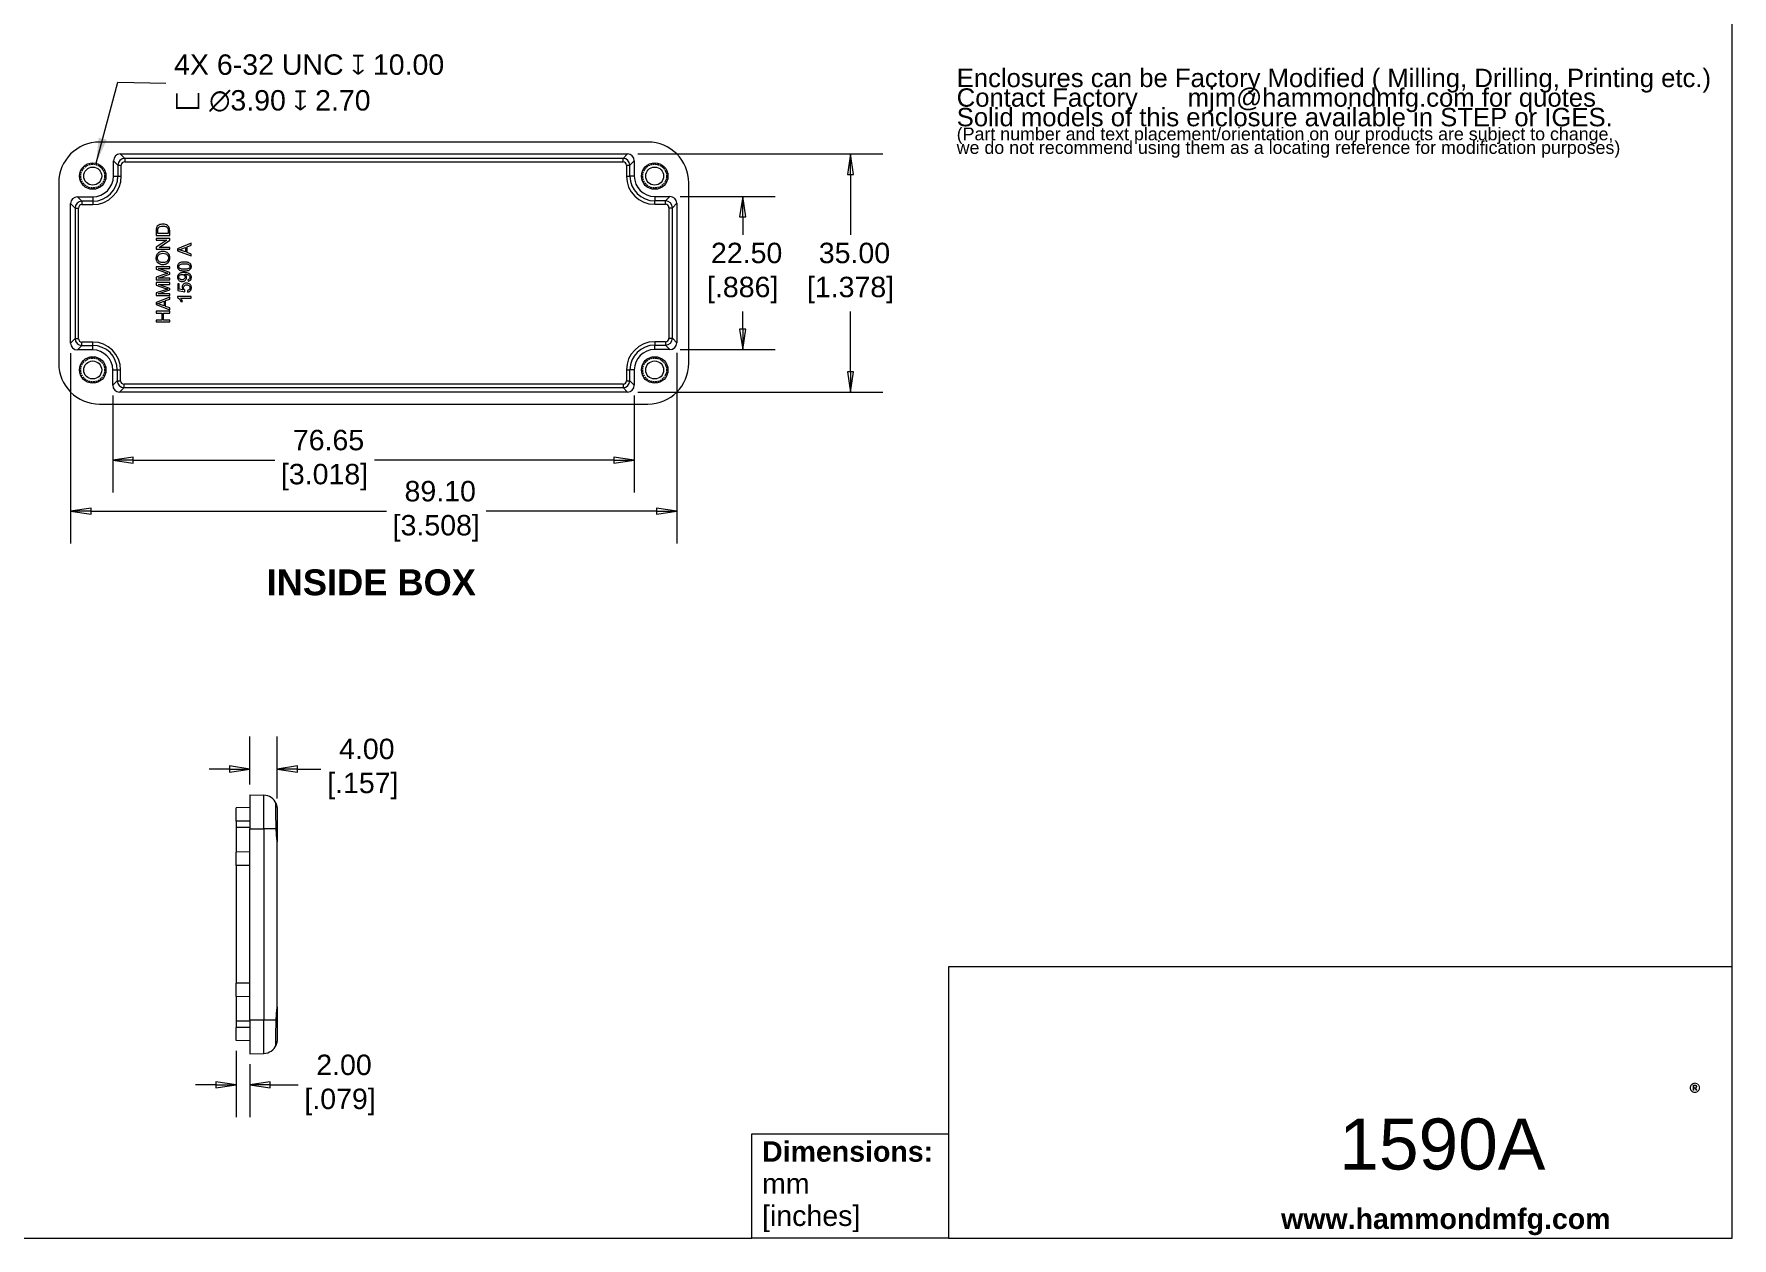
# Model space of a CAD drawing. Header units: millimetres. Extents: x 11 to 405, y 14 to 310.
# Drawn here: x 155 to 404.6, y 14.5 to 191.4 of the extents above; entities that cross this region are included whole.
import ezdxf

# ---------------------------------------------------------------- set-up
doc = ezdxf.new("R2010")
doc.units = ezdxf.units.MM
doc.header["$LTSCALE"] = 1.5
doc.linetypes.add('DASHED', pattern=[0.2067, 0.1654, -0.0413])
for name, color, linetype, lineweight in [('Dimension (ANSI)', 7, 'Continuous', 9), ('Hidden Narrow (ANSI)', 7, 'DASHED', 9), ('Sketch Geometry (ANSI)', 7, 'Continuous', 9), ('Symbol (ANSI)', 7, 'Continuous', 9), ('Visible (ANSI)', 7, 'Continuous', 9), ('Visible Narrow (ANSI)', 7, 'Continuous', 9)]:
    doc.layers.add(name, color=color, linetype=linetype, lineweight=lineweight)
doc.styles.add('Label Text (ANSI)', font='arialbd.ttf')
doc.styles.add('Note Text (ANSI)', font='arial.ttf')
doc.styles.add('Text Style20', font='arial.ttf')
doc.dimstyles.new('Default - mm (ANSI)', dxfattribs={"dimscale": 1.5, "dimtxt": 2, "dimasz": 2, "dimexe": 3.175, "dimexo": 1, "dimgap": 0.8, "dimtad": 0, "dimtih": 1, "dimtoh": 1, "dimrnd": 1e-08, "dimzin": 4, "dimdsep": 46, "dimtxsty": 'Note Text (ANSI)', "dimblk": 'Filled-1', "dimcen": 0.09, "dimdle": 10, "dimclrd": 256, "dimclre": 256, "dimclrt": 256, "dimadec": 1, "dimazin": 0, "dimtfac": 1.524, "dimtofl": 0, "dimtmove": 0, "dimatfit": 3, "dimfxl": 0, "dimtolj": 1, "dimtzin": 0, "dimlwd": -1, "dimlwe": -1, "dimarcsym": 0})
doc.dimstyles.new('Default - mm (ANSI)-02$7', dxfattribs={"dimscale": 1.5, "dimtxt": 2, "dimasz": 2.5, "dimexe": 3.175, "dimexo": 1.6002, "dimgap": 0.8, "dimtad": 0, "dimtoh": 1, "dimlfac": 0.03937, "dimrnd": 1e-08, "dimzin": 4, "dimdsep": 46, "dimtxsty": 'Note Text (ANSI)', "dimcen": 0.09, "dimdle": 10, "dimclrd": 256, "dimclre": 256, "dimclrt": 256, "dimadec": 1, "dimazin": 1, "dimtfac": 1.524, "dimtofl": 0, "dimtmove": 0, "dimatfit": 3, "dimfxl": 0, "dimtolj": 1, "dimtzin": 4, "dimlwd": -1, "dimlwe": -1, "dimarcsym": 0})

# ---------------------------------------------------------------- blocks, each defined once
blk = doc.blocks.new('Title Blocks HAMMOND')
at = {"layer": 'Sketch Geometry (ANSI)'}
for p, q in [((270, 36.2), (270, 206.73)), ((270, 36.2), (193.21, 36.2)), ((193.21, 36.2), (193.21, 9.64)), ((270, 9.64), (270, 36.2)), ((173.94, 9.64), (173.94, 19.84)), ((173.94, 19.84), (193.21, 19.84)), ((193.21, 19.84), (193.21, 9.64)), ((9.35, 9.64), (173.94, 9.64)), ((193.21, 9.64), (173.94, 9.64)), ((193.21, 9.64), (270, 9.64))]:
    blk.add_line(p, q, dxfattribs=at)
at = {"layer": 'Symbol (ANSI)', "insert": (265.78, 24.7), "char_height": 2, "attachment_point": 1, "style": 'Note Text (ANSI)'}
blk.add_mtext('\\fCalibri|b1|i0;\\H2.0000;®\\fCalibri|b1|i0;\\H21.7410;\\P', dxfattribs=at)
at = {"layer": 'Symbol (ANSI)', "insert": (174.95, 14.67), "char_height": 2, "width": 30.7233, "attachment_point": 4, "line_spacing_factor": 0.944221, "style": 'Note Text (ANSI)'}
blk.add_mtext('\\fArial|b1|i0;\\H2.0000;Dimensions:\\fArial|b0|i0;\\H2.0000;\\Pmm\\P[inches]', dxfattribs=at)
at = {"layer": 'Symbol (ANSI)', "insert": (225.81, 11.22), "char_height": 2, "width": 32.2927, "attachment_point": 4, "style": 'Note Text (ANSI)'}
blk.add_mtext('\\fArial|b1|i0;\\H2.0000;www.hammondmfg.com', dxfattribs=at)
at = {"layer": 'Symbol (ANSI)', "style": 'Text Style20'}
blk.add_attdef('<TITLE>_001', (231.51, 16.35), '', height=5, dxfattribs=at)
blk = doc.blocks.new('Filled-1')
at = {"color": 0}
for p, q in [((0, 0), (-1, 0.15)), ((-1, 0.15), (-1, -0.15)), ((-1, 0), (0, 0)), ((-1, -0.15), (0, 0))]:
    blk.add_line(p, q, dxfattribs=at)
at = {"color": 0, "flags": 128}
blk.add_lwpolyline([(-1, -0.15), (0, 0), (-1, 0.15), (-1, -0.15)], dxfattribs=at)
at = {"color": 0}
blk.add_solid([(-1, -0.15), (0, 0), (-1, 0.15), (-1, -0.15)], dxfattribs=at)
blk = doc.blocks.new('*D22')
at = {"layer": 'Defpoints', "color": 0, "transparency": 16777216}
for p in [(160.42, 146), (249.52, 146.05), (249.52, 121.29)]:
    blk.add_point(p, dxfattribs=at)
at = {"layer": 'Dimension (ANSI)', "transparency": 16777216}
for p, q in [((160.42, 144.5), (160.42, 116.53)), ((249.52, 144.55), (249.52, 116.53)), ((163.42, 121.29), (206.83, 121.29)), ((246.52, 121.29), (221.49, 121.29))]:
    blk.add_line(p, q, dxfattribs=at)
at = {"layer": 'Dimension (ANSI)', "transparency": 16777216, "xscale": 3, "yscale": 3, "zscale": 3, "rotation": 180}
blk.add_blockref('Filled-1', (160.42, 121.29), dxfattribs=at)
at = {"layer": 'Dimension (ANSI)', "transparency": 16777216, "xscale": 3, "yscale": 3, "zscale": 3}
blk.add_blockref('Filled-1', (249.52, 121.29), dxfattribs=at)
at = {"layer": 'Dimension (ANSI)', "transparency": 16777216, "insert": (214.16, 121.29), "char_height": 3, "attachment_point": 5, "style": 'Note Text (ANSI)'}
blk.add_mtext('\\A1; 89.10\\P[3.508]', dxfattribs=at)
blk = doc.blocks.new('*D23')
at = {"layer": 'Defpoints', "color": 0, "transparency": 16777216}
for p in [(242.27, 173.8), (242.27, 138.8), (275.05, 138.8)]:
    blk.add_point(p, dxfattribs=at)
at = {"layer": 'Dimension (ANSI)', "transparency": 16777216}
for p, q in [((243.77, 173.8), (279.81, 173.8)), ((275.05, 170.8), (275.05, 161.93)), ((275.05, 141.8), (275.05, 150.67)), ((243.77, 138.8), (279.81, 138.8))]:
    blk.add_line(p, q, dxfattribs=at)
at = {"layer": 'Dimension (ANSI)', "transparency": 16777216, "xscale": 3, "yscale": 3, "zscale": 3}
for p, rotation in [((275.05, 173.8), 90), ((275.05, 138.8), 270)]:
    blk.add_blockref('Filled-1', p, dxfattribs=dict(at, rotation=rotation))
at = {"layer": 'Dimension (ANSI)', "transparency": 16777216, "insert": (275.05, 156.3), "char_height": 3, "attachment_point": 5, "style": 'Note Text (ANSI)'}
blk.add_mtext('\\A1; 35.00\\P[1.378]', dxfattribs=at)
blk = doc.blocks.new('*D24')
at = {"layer": 'Defpoints', "color": 0, "transparency": 16777216}
for p in [(166.62, 139.8), (243.27, 139.8), (243.27, 128.8)]:
    blk.add_point(p, dxfattribs=at)
at = {"layer": 'Dimension (ANSI)', "transparency": 16777216}
for p, q in [((166.62, 138.3), (166.62, 124.04)), ((243.27, 138.3), (243.27, 124.04)), ((169.62, 128.8), (190.41, 128.8)), ((240.27, 128.8), (205.07, 128.8))]:
    blk.add_line(p, q, dxfattribs=at)
at = {"layer": 'Dimension (ANSI)', "transparency": 16777216, "xscale": 3, "yscale": 3, "zscale": 3, "rotation": 180}
blk.add_blockref('Filled-1', (166.62, 128.8), dxfattribs=at)
at = {"layer": 'Dimension (ANSI)', "transparency": 16777216, "xscale": 3, "yscale": 3, "zscale": 3}
blk.add_blockref('Filled-1', (243.27, 128.8), dxfattribs=at)
at = {"layer": 'Dimension (ANSI)', "transparency": 16777216, "insert": (197.74, 128.8), "char_height": 3, "attachment_point": 5, "style": 'Note Text (ANSI)'}
blk.add_mtext('\\A1; 76.65\\P[3.018]', dxfattribs=at)
blk = doc.blocks.new('*D25')
at = {"layer": 'Defpoints', "color": 0, "transparency": 16777216}
for p in [(248.52, 167.55), (248.52, 145.05), (259.2, 145.05)]:
    blk.add_point(p, dxfattribs=at)
at = {"layer": 'Dimension (ANSI)', "transparency": 16777216}
for p, q in [((250.02, 167.55), (263.96, 167.55)), ((259.2, 164.55), (259.2, 161.93)), ((259.2, 148.05), (259.2, 150.67)), ((250.02, 145.05), (263.96, 145.05))]:
    blk.add_line(p, q, dxfattribs=at)
at = {"layer": 'Dimension (ANSI)', "transparency": 16777216, "xscale": 3, "yscale": 3, "zscale": 3}
for p, rotation in [((259.2, 167.55), 90), ((259.2, 145.05), 270)]:
    blk.add_blockref('Filled-1', p, dxfattribs=dict(at, rotation=rotation))
at = {"layer": 'Dimension (ANSI)', "transparency": 16777216, "insert": (259.2, 156.3), "char_height": 3, "attachment_point": 5, "style": 'Note Text (ANSI)'}
blk.add_mtext('\\A1; 22.50\\P[.886]', dxfattribs=at)
blk = doc.blocks.new('*D27')
at = {"layer": 'Defpoints', "color": 0, "transparency": 16777216}
for p in [(190.76, 83.41), (186.76, 79.64), (190.76, 77.56)]:
    blk.add_point(p, dxfattribs=at)
at = {"layer": 'Dimension (ANSI)', "transparency": 16777216}
for p, q in [((186.76, 81.14), (186.76, 88.18)), ((190.76, 79.06), (190.76, 88.18)), ((183.76, 83.41), (180.76, 83.41)), ((193.76, 83.41), (197.2, 83.41))]:
    blk.add_line(p, q, dxfattribs=at)
at = {"layer": 'Dimension (ANSI)', "transparency": 16777216, "xscale": 3, "yscale": 3, "zscale": 3}
blk.add_blockref('Filled-1', (186.76, 83.41), dxfattribs=at)
at = {"layer": 'Dimension (ANSI)', "transparency": 16777216, "xscale": 3, "yscale": 3, "zscale": 3, "rotation": 180}
blk.add_blockref('Filled-1', (190.76, 83.41), dxfattribs=at)
at = {"layer": 'Dimension (ANSI)', "transparency": 16777216, "insert": (203.37, 83.41), "char_height": 3, "attachment_point": 5, "style": 'Note Text (ANSI)'}
blk.add_mtext('\\A1; 4.00\\P[.157]', dxfattribs=at)
blk = doc.blocks.new('*D28')
at = {"layer": 'Defpoints', "color": 0, "transparency": 16777216}
for p in [(184.76, 43.49), (186.76, 41.54), (184.76, 36.98)]:
    blk.add_point(p, dxfattribs=at)
at = {"layer": 'Dimension (ANSI)', "transparency": 16777216}
for p, q in [((184.76, 41.99), (184.76, 32.22)), ((186.76, 40.04), (186.76, 32.22)), ((181.76, 36.98), (178.76, 36.98)), ((189.76, 36.98), (193.86, 36.98))]:
    blk.add_line(p, q, dxfattribs=at)
at = {"layer": 'Dimension (ANSI)', "transparency": 16777216, "xscale": 3, "yscale": 3, "zscale": 3}
blk.add_blockref('Filled-1', (184.76, 36.98), dxfattribs=at)
at = {"layer": 'Dimension (ANSI)', "transparency": 16777216, "xscale": 3, "yscale": 3, "zscale": 3, "rotation": 180}
blk.add_blockref('Filled-1', (186.76, 36.98), dxfattribs=at)
at = {"layer": 'Dimension (ANSI)', "transparency": 16777216, "insert": (200.02, 36.98), "char_height": 3, "attachment_point": 5, "style": 'Note Text (ANSI)'}
blk.add_mtext('\\A1; 2.00\\P[.079]', dxfattribs=at)

msp = doc.modelspace()

# ---------------------------------------------------------------- linework, layer by layer
at = {"layer": 'Hidden Narrow (ANSI)'}
for centre in [(163.665, 170.553), (246.265, 170.553), (163.665, 142.053), (246.265, 142.053)]:
    msp.add_circle(centre, 1.753, dxfattribs=at)
at = {"layer": 'Visible (ANSI)'}
for p, q in [((245.265, 175.553), (164.665, 175.553)), ((166.715, 170.553), (166.715, 172.803)), ((167.715, 173.803), (242.266, 173.803)), ((243.265, 172.803), (243.265, 170.553)), ((158.665, 169.553), (158.665, 143.053)), ((161.415, 167.503), (163.665, 167.503)), ((246.265, 167.553), (248.516, 167.553)), ((251.265, 143.053), (251.265, 169.553)), ((160.415, 146.002), (160.415, 166.503)), ((249.515, 166.553), (249.515, 146.052)), ((172.987, 162.52), (172.987, 161.831)), ((173.223, 162.096), (173.223, 162.517)), ((174.751, 162.523), (174.751, 162.096)), ((174.987, 161.831), (174.987, 162.554)), ((172.987, 161.831), (174.987, 161.831)), ((174.987, 161.387), (172.987, 161.387)), ((172.987, 161.387), (172.987, 161.134)), ((172.987, 161.134), (174.557, 161.134)), ((174.557, 161.134), (172.987, 160.083)), ((172.987, 160.083), (172.987, 159.811)), ((172.987, 159.811), (174.987, 159.811)), ((174.751, 162.096), (173.223, 162.096)), ((173.417, 160.064), (174.987, 161.116)), ((174.987, 160.064), (173.417, 160.064)), ((174.987, 161.116), (174.987, 161.387)), ((174.987, 159.811), (174.987, 160.064)), ((178.134, 160.688), (176.134, 159.871)), ((176.134, 159.871), (176.134, 159.584)), ((176.759, 159.862), (177.314, 160.072)), ((177.314, 160.072), (177.314, 159.392)), ((177.529, 160.154), (178.134, 160.386)), ((177.529, 159.316), (177.529, 160.154)), ((178.134, 160.386), (178.134, 160.688)), ((176.134, 159.584), (178.134, 158.816)), ((177.314, 159.392), (176.727, 159.613)), ((178.134, 159.096), (177.529, 159.316)), ((178.134, 158.816), (178.134, 159.096)), ((174.987, 157.214), (172.987, 157.214)), ((172.987, 157.214), (172.987, 156.859)), ((172.987, 156.859), (174.379, 156.378)), ((174.403, 156.176), (172.987, 155.702)), ((172.987, 155.702), (172.987, 155.304)), ((172.987, 155.304), (174.987, 155.304)), ((174.987, 154.886), (172.987, 154.886)), ((172.987, 154.886), (172.987, 154.531)), ((173.284, 155.558), (174.987, 156.137)), ((174.987, 155.558), (173.284, 155.558)), ((174.987, 156.375), (173.313, 156.959)), ((173.313, 156.959), (174.987, 156.959)), ((174.987, 156.959), (174.987, 157.214)), ((174.987, 156.137), (174.987, 156.375)), ((174.987, 155.304), (174.987, 155.558)), ((174.987, 154.631), (174.987, 154.886)), ((177.65, 155.325), (177.671, 155.089)), ((172.987, 154.531), (174.379, 154.051)), ((174.403, 153.848), (172.987, 153.374)), ((172.987, 153.374), (172.987, 152.976)), ((172.987, 152.976), (174.987, 152.976)), ((174.987, 152.773), (172.987, 151.956)), ((173.284, 153.23), (174.987, 153.81)), ((174.987, 153.23), (173.284, 153.23)), ((174.987, 154.048), (173.313, 154.631)), ((173.313, 154.631), (174.987, 154.631)), ((174.382, 152.24), (174.987, 152.471)), ((174.987, 153.81), (174.987, 154.048)), ((174.987, 152.976), (174.987, 153.23)), ((174.987, 152.471), (174.987, 152.773)), ((178.134, 152.869), (176.127, 152.869)), ((176.127, 152.869), (176.127, 152.711)), ((176.395, 154.73), (176.16, 154.73)), ((176.16, 154.73), (176.16, 153.737)), ((176.16, 153.737), (177.188, 153.543)), ((176.395, 153.933), (176.395, 154.73)), ((176.932, 153.825), (176.395, 153.933)), ((176.57, 152.624), (178.134, 152.624)), ((177.188, 153.543), (177.218, 153.773)), ((177.589, 153.756), (177.61, 153.499)), ((178.134, 152.624), (178.134, 152.869)), ((172.987, 151.956), (172.987, 151.67)), ((172.987, 151.67), (174.987, 150.901)), ((174.987, 150.679), (172.987, 150.679)), ((172.987, 150.679), (172.987, 150.413)), ((172.987, 150.413), (173.809, 150.413)), ((174.167, 151.477), (173.58, 151.698)), ((173.612, 151.947), (174.167, 152.157)), ((173.809, 150.413), (173.809, 149.377)), ((174.045, 149.377), (174.045, 150.413)), ((174.045, 150.413), (174.987, 150.413)), ((174.167, 152.157), (174.167, 151.477)), ((174.382, 151.401), (174.382, 152.24)), ((174.987, 151.182), (174.382, 151.401)), ((174.987, 150.901), (174.987, 151.182)), ((174.987, 150.413), (174.987, 150.679)), ((176.628, 152.133), (176.866, 152.133)), ((173.809, 149.377), (172.987, 149.377)), ((172.987, 149.377), (172.987, 149.112)), ((172.987, 149.112), (174.987, 149.112)), ((174.987, 149.377), (174.045, 149.377)), ((174.987, 149.112), (174.987, 149.377)), ((163.665, 145.003), (161.415, 145.003)), ((248.516, 145.053), (246.265, 145.053)), ((166.615, 139.802), (166.615, 142.053)), ((243.265, 142.053), (243.265, 139.802)), ((242.266, 138.803), (167.615, 138.803)), ((164.665, 137.053), (245.265, 137.053)), ((186.76, 77.736), (184.76, 77.683)), ((184.76, 75.736), (184.76, 77.683)), ((186.76, 79.636), (186.76, 74.636)), ((186.76, 79.636), (188.83, 79.563)), ((190.76, 77.565), (190.76, 72.708)), ((184.76, 75.736), (184.76, 74.836)), ((184.76, 74.836), (184.76, 71.183)), ((186.76, 46.536), (186.76, 74.636)), ((190.76, 48.463), (190.76, 72.708)), ((186.76, 71.236), (184.76, 71.183)), ((184.76, 69.236), (184.76, 71.183)), ((184.76, 69.236), (184.76, 51.936)), ((184.76, 49.988), (184.76, 51.936)), ((186.76, 49.936), (184.76, 49.988)), ((184.76, 49.988), (184.76, 46.336)), ((190.76, 48.463), (190.76, 43.607)), ((184.76, 46.336), (184.76, 45.436)), ((184.76, 43.488), (184.76, 45.436)), ((186.76, 46.536), (186.76, 41.536)), ((186.76, 43.436), (184.76, 43.488)), ((186.76, 41.536), (188.83, 41.608))]:
    msp.add_line(p, q, dxfattribs=at)
for centre, radius in [((163.665, 170.553), 1.95), ((246.265, 170.553), 1.95), ((163.665, 170.553), 1.321), ((246.265, 170.553), 1.321), ((163.665, 142.053), 1.95), ((163.665, 142.053), 1.321), ((246.265, 142.053), 1.95), ((246.265, 142.053), 1.321)]:
    msp.add_circle(centre, radius, dxfattribs=at)
for centre, radius, start, end in [((164.665, 169.553), 6, 90, 180), ((245.265, 169.553), 6, 0, 90), ((163.665, 170.553), 3.05, 270, 0), ((246.265, 170.553), 3, 180, 270), ((163.665, 142.053), 2.95, 0, 90), ((246.265, 142.053), 3, 90, 180), ((164.665, 143.053), 6, 180, 270), ((245.265, 143.053), 6, 270, 0), ((188.76, 77.565), 2, 22.57686, 88), ((188.76, 43.607), 2, 272, 337.42314)]:
    msp.add_arc(centre, radius, start, end, dxfattribs=at)
for centre, major_axis in [((167.716, 172.802), (-0.708, 0.708)), ((242.265, 172.802), (0.708, 0.708)), ((161.416, 166.502), (-0.708, 0.708)), ((248.515, 166.552), (0.708, 0.708)), ((161.416, 146.003), (-0.708, -0.708)), ((248.515, 146.053), (0.708, -0.708)), ((167.616, 139.803), (-0.708, -0.708)), ((242.265, 139.803), (0.708, -0.708))]:
    msp.add_ellipse(centre, major_axis=major_axis, ratio=0.999315, start_param=5.4981298, end_param=7.0682409, dxfattribs=at)
for points, knots in [([(173.016, 162.877), (173.005, 162.829), (172.998, 162.775), (172.989, 162.659), (172.987, 162.587), (172.987, 162.52)], [-0.034807721, -0.034807721, -0.034807721, -0.034807721, -0.02013786, -0.02013786, 0, 0, 0, 0]), ([(173.159, 163.17), (173.124, 163.129), (173.095, 163.084), (173.047, 162.985), (173.029, 162.932), (173.016, 162.877)], [-0.033036808, -0.033036808, -0.033036808, -0.033036808, -0.016949085, -0.016949085, 0, 0, 0, 0]), ([(173.976, 163.485), (173.871, 163.485), (173.765, 163.476), (173.563, 163.432), (173.475, 163.401), (173.305, 163.312), (173.225, 163.249), (173.159, 163.17)], [-0.085702061, -0.085702061, -0.085702061, -0.085702061, -0.057697957, -0.057697957, -0.030914495, -0.030914495, 0, 0, 0, 0]), ([(173.223, 162.517), (173.223, 162.583), (173.226, 162.654), (173.239, 162.769), (173.249, 162.818), (173.264, 162.859)], [-0.030286725, -0.030286725, -0.030286725, -0.030286725, -0.012963615, -0.012963615, 0, 0, 0, 0]), ([(173.264, 162.859), (173.277, 162.893), (173.295, 162.925), (173.339, 162.986), (173.365, 163.015), (173.438, 163.079), (173.498, 163.124), (173.706, 163.198), (173.839, 163.212), (173.972, 163.212)], [-0.11818272, -0.11818272, -0.11818272, -0.11818272, -0.09679608, -0.09679608, -0.07418498, -0.07418498, -0.03992855, -0.03992855, 0, 0, 0, 0]), ([(173.972, 163.212), (174.06, 163.212), (174.152, 163.206), (174.337, 163.171), (174.402, 163.145), (174.508, 163.095), (174.564, 163.059), (174.61, 163.012)], [-0.048620462, -0.048620462, -0.048620462, -0.048620462, -0.035045407, -0.035045407, -0.019840197, -0.019840197, 0, 0, 0, 0]), ([(174.987, 162.554), (174.987, 162.682), (174.974, 162.85), (174.878, 163.082), (174.833, 163.15), (174.707, 163.274), (174.626, 163.338), (174.291, 163.474), (174.1, 163.485), (173.976, 163.485)], [-0.1350726, -0.1350726, -0.1350726, -0.1350726, -0.0880535, -0.0880535, -0.0622765, -0.0622765, -0.03697384, -0.03697384, 0, 0, 0, 0]), ([(174.61, 163.012), (174.634, 162.99), (174.653, 162.963), (174.688, 162.903), (174.703, 162.869), (174.727, 162.796), (174.751, 162.709), (174.751, 162.523)], [-0.15197701, -0.15197701, -0.15197701, -0.15197701, -0.10665798, -0.10665798, -0.05578993, -0.05578993, 0, 0, 0, 0]), ([(176.345, 159.721), (176.405, 159.739), (176.47, 159.759), (176.605, 159.805), (176.684, 159.833), (176.759, 159.862)], [-0.042981314, -0.042981314, -0.042981314, -0.042981314, -0.024098831, -0.024098831, 0, 0, 0, 0]), ([(173.99, 159.473), (173.903, 159.473), (173.817, 159.466), (173.652, 159.433), (173.574, 159.41), (173.363, 159.318), (173.276, 159.247), (173.111, 159.083), (173.054, 158.968), (172.974, 158.777), (172.952, 158.649), (172.952, 158.517)], [-0.086406841, -0.086406841, -0.086406841, -0.086406841, -0.079750955, -0.079750955, -0.073500604, -0.073500604, -0.062071388, -0.062071388, -0.039543196, -0.039543196, 0, 0, 0, 0]), ([(172.952, 158.517), (172.952, 158.447), (172.958, 158.377), (172.983, 158.244), (173.002, 158.181), (173.074, 158.012), (173.141, 157.917), (173.281, 157.78), (173.376, 157.701), (173.68, 157.582), (173.848, 157.56), (174.013, 157.56)], [-0.2552462, -0.2552462, -0.2552462, -0.2552462, -0.21186411, -0.21186411, -0.17112077, -0.17112077, -0.09798238, -0.09798238, -0.04952112, -0.04952112, 0, 0, 0, 0]), ([(173.179, 158.519), (173.179, 158.568), (173.184, 158.616), (173.203, 158.711), (173.218, 158.755), (173.263, 158.855), (173.305, 158.927), (173.42, 159.037), (173.49, 159.091), (173.721, 159.182), (173.854, 159.2), (173.987, 159.2)], [-0.2021515, -0.2021515, -0.2021515, -0.2021515, -0.16277209, -0.16277209, -0.12470875, -0.12470875, -0.07449156, -0.07449156, -0.03976083, -0.03976083, 0, 0, 0, 0]), ([(174.016, 157.833), (173.926, 157.833), (173.834, 157.839), (173.673, 157.868), (173.6, 157.889), (173.473, 157.949), (173.42, 157.986), (173.314, 158.095), (173.264, 158.169), (173.195, 158.335), (173.179, 158.425), (173.179, 158.519)], [-0.12273724, -0.12273724, -0.12273724, -0.12273724, -0.09583981, -0.09583981, -0.07350541, -0.07350541, -0.05385668, -0.05385668, -0.0279733, -0.0279733, 0, 0, 0, 0]), ([(173.987, 159.2), (174.125, 159.2), (174.267, 159.182), (174.486, 159.089), (174.555, 159.038), (174.668, 158.922), (174.713, 158.856), (174.779, 158.697), (174.793, 158.607), (174.793, 158.516)], [-0.10887778, -0.10887778, -0.10887778, -0.10887778, -0.07581096, -0.07581096, -0.05177114, -0.05177114, -0.0274616, -0.0274616, 0, 0, 0, 0]), ([(175.021, 158.517), (175.021, 158.588), (175.014, 158.659), (174.984, 158.797), (174.963, 158.863), (174.873, 159.065), (174.799, 159.147), (174.661, 159.285), (174.553, 159.346), (174.307, 159.447), (174.15, 159.473), (173.99, 159.473)], [-0.10737086, -0.10737086, -0.10737086, -0.10737086, -0.10059732, -0.10059732, -0.09390147, -0.09390147, -0.07959594, -0.07959594, -0.04805885, -0.04805885, 0, 0, 0, 0]), ([(174.013, 157.56), (174.093, 157.56), (174.173, 157.568), (174.33, 157.601), (174.406, 157.626), (174.56, 157.695), (174.662, 157.752), (174.839, 157.931), (174.904, 158.03), (174.999, 158.258), (175.021, 158.386), (175.021, 158.517)], [-0.18923757, -0.18923757, -0.18923757, -0.18923757, -0.15206669, -0.15206669, -0.11514026, -0.11514026, -0.07396303, -0.07396303, -0.03935905, -0.03935905, 0, 0, 0, 0]), ([(174.793, 158.516), (174.793, 158.468), (174.789, 158.421), (174.772, 158.331), (174.759, 158.288), (174.708, 158.167), (174.659, 158.098), (174.553, 157.995), (174.482, 157.937), (174.26, 157.849), (174.137, 157.833), (174.016, 157.833)], [-0.17399306, -0.17399306, -0.17399306, -0.17399306, -0.14687572, -0.14687572, -0.12109583, -0.12109583, -0.0717638, -0.0717638, -0.03634714, -0.03634714, 0, 0, 0, 0]), ([(177.148, 157.909), (177.015, 157.909), (176.861, 157.902), (176.62, 157.854), (176.526, 157.819), (176.362, 157.738), (176.309, 157.691), (176.232, 157.612), (176.195, 157.555), (176.139, 157.419), (176.127, 157.339), (176.127, 157.258)], [-0.079394343, -0.079394343, -0.079394343, -0.079394343, -0.067421453, -0.067421453, -0.057421374, -0.057421374, -0.044360164, -0.044360164, -0.024242271, -0.024242271, 0, 0, 0, 0]), ([(176.127, 157.258), (176.127, 157.21), (176.131, 157.161), (176.15, 157.07), (176.164, 157.028), (176.201, 156.954), (176.237, 156.891), (176.384, 156.761), (176.471, 156.716), (176.654, 156.651), (176.824, 156.605), (177.148, 156.605)], [-0.5378926, -0.5378926, -0.5378926, -0.5378926, -0.41154463, -0.41154463, -0.29534948, -0.29534948, -0.19590916, -0.19590916, -0.09726981, -0.09726981, 0, 0, 0, 0]), ([(176.33, 157.255), (176.33, 157.283), (176.333, 157.311), (176.347, 157.364), (176.357, 157.389), (176.397, 157.458), (176.433, 157.496), (176.506, 157.552), (176.553, 157.583), (176.792, 157.645), (176.976, 157.656), (177.148, 157.656)], [-0.18369883, -0.18369883, -0.18369883, -0.18369883, -0.15861667, -0.15861667, -0.13398235, -0.13398235, -0.08746387, -0.08746387, -0.05172247, -0.05172247, 0, 0, 0, 0]), ([(176.473, 156.985), (176.446, 157.004), (176.421, 157.026), (176.381, 157.074), (176.365, 157.1), (176.337, 157.169), (176.33, 157.211), (176.33, 157.255)], [-0.032086709, -0.032086709, -0.032086709, -0.032086709, -0.022276681, -0.022276681, -0.013093425, -0.013093425, 0, 0, 0, 0]), ([(176.727, 159.613), (176.664, 159.636), (176.601, 159.656), (176.473, 159.692), (176.409, 159.708), (176.345, 159.721)], [-0.039810481, -0.039810481, -0.039810481, -0.039810481, -0.019745716, -0.019745716, 0, 0, 0, 0]), ([(178.168, 157.258), (178.168, 157.306), (178.164, 157.354), (178.144, 157.444), (178.13, 157.486), (178.094, 157.56), (178.058, 157.624), (177.91, 157.754), (177.822, 157.799), (177.637, 157.864), (177.467, 157.909), (177.148, 157.909)], [-0.52201268, -0.52201268, -0.52201268, -0.52201268, -0.39938183, -0.39938183, -0.28611523, -0.28611523, -0.18977214, -0.18977214, -0.09564432, -0.09564432, 0, 0, 0, 0]), ([(177.148, 157.656), (177.27, 157.656), (177.406, 157.651), (177.603, 157.621), (177.68, 157.603), (177.81, 157.545), (177.848, 157.509), (177.905, 157.448), (177.928, 157.415), (177.959, 157.339), (177.967, 157.299), (177.967, 157.258)], [-0.067562786, -0.067562786, -0.067562786, -0.067562786, -0.04906579, -0.04906579, -0.037323797, -0.037323797, -0.024663139, -0.024663139, -0.01239675, -0.01239675, 0, 0, 0, 0]), ([(177.967, 157.258), (177.967, 157.23), (177.963, 157.203), (177.95, 157.15), (177.939, 157.125), (177.9, 157.056), (177.863, 157.019), (177.79, 156.962), (177.743, 156.932), (177.505, 156.869), (177.321, 156.859), (177.148, 156.859)], [-0.18255606, -0.18255606, -0.18255606, -0.18255606, -0.15795558, -0.15795558, -0.13374177, -0.13374177, -0.08745786, -0.08745786, -0.05172247, -0.05172247, 0, 0, 0, 0]), ([(177.962, 156.804), (177.998, 156.832), (178.03, 156.864), (178.084, 156.936), (178.106, 156.974), (178.155, 157.092), (178.168, 157.175), (178.168, 157.258)], [-0.051993504, -0.051993504, -0.051993504, -0.051993504, -0.038315266, -0.038315266, -0.024972108, -0.024972108, 0, 0, 0, 0]), ([(174.379, 156.378), (174.439, 156.358), (174.504, 156.335), (174.607, 156.301), (174.656, 156.285), (174.699, 156.272)], [-0.032718953, -0.032718953, -0.032718953, -0.032718953, -0.013441677, -0.013441677, 0, 0, 0, 0]), ([(174.699, 156.272), (174.66, 156.259), (174.615, 156.245), (174.52, 156.214), (174.459, 156.194), (174.403, 156.176)], [-0.029801663, -0.029801663, -0.029801663, -0.029801663, -0.017693995, -0.017693995, 0, 0, 0, 0]), ([(177.093, 156.366), (176.985, 156.366), (176.87, 156.361), (176.634, 156.324), (176.561, 156.295), (176.445, 156.244), (176.375, 156.198), (176.242, 156.067), (176.2, 155.989), (176.142, 155.851), (176.127, 155.767), (176.127, 155.68)], [-0.074818107, -0.074818107, -0.074818107, -0.074818107, -0.068343451, -0.068343451, -0.060559492, -0.060559492, -0.044968122, -0.044968122, -0.026084966, -0.026084966, 0, 0, 0, 0]), ([(176.127, 155.68), (176.127, 155.595), (176.141, 155.512), (176.204, 155.359), (176.248, 155.295), (176.346, 155.197), (176.411, 155.144), (176.6, 155.067), (176.701, 155.052), (176.802, 155.052)], [-0.14915214, -0.14915214, -0.14915214, -0.14915214, -0.1038112, -0.1038112, -0.06141015, -0.06141015, -0.03028195, -0.03028195, 0, 0, 0, 0]), ([(176.33, 155.711), (176.33, 155.735), (176.332, 155.759), (176.341, 155.806), (176.348, 155.828), (176.377, 155.895), (176.405, 155.934), (176.472, 156), (176.515, 156.033), (176.644, 156.083), (176.717, 156.093), (176.79, 156.093)], [-0.084448941, -0.084448941, -0.084448941, -0.084448941, -0.073681115, -0.073681115, -0.063249459, -0.063249459, -0.041502713, -0.041502713, -0.021769493, -0.021769493, 0, 0, 0, 0]), ([(176.81, 155.305), (176.769, 155.305), (176.728, 155.309), (176.65, 155.323), (176.614, 155.334), (176.517, 155.378), (176.47, 155.416), (176.402, 155.488), (176.375, 155.527), (176.338, 155.615), (176.33, 155.662), (176.33, 155.711)], [-0.061481894, -0.061481894, -0.061481894, -0.061481894, -0.052436487, -0.052436487, -0.044113014, -0.044113014, -0.028834548, -0.028834548, -0.014536287, -0.014536287, 0, 0, 0, 0]), ([(177.148, 156.859), (176.947, 156.859), (176.758, 156.874), (176.566, 156.934), (176.515, 156.956), (176.473, 156.985)], [-0.060425317, -0.060425317, -0.060425317, -0.060425317, -0.015551904, -0.015551904, 0, 0, 0, 0]), ([(176.79, 156.093), (176.829, 156.093), (176.869, 156.09), (176.943, 156.077), (176.978, 156.067), (177.051, 156.036), (177.095, 156.01), (177.168, 155.935), (177.194, 155.897), (177.231, 155.807), (177.24, 155.756), (177.24, 155.705)], [-0.077883452, -0.077883452, -0.077883452, -0.077883452, -0.061703284, -0.061703284, -0.047177863, -0.047177863, -0.029302495, -0.029302495, -0.015508312, -0.015508312, 0, 0, 0, 0]), ([(176.802, 155.052), (176.856, 155.052), (176.909, 155.056), (177.01, 155.075), (177.058, 155.089), (177.177, 155.141), (177.241, 155.186), (177.346, 155.295), (177.386, 155.354), (177.443, 155.491), (177.456, 155.566), (177.456, 155.644)], [-0.09944593, -0.09944593, -0.09944593, -0.09944593, -0.083446554, -0.083446554, -0.068717607, -0.068717607, -0.044652242, -0.044652242, -0.023188165, -0.023188165, 0, 0, 0, 0]), ([(177.455, 154.825), (177.405, 154.825), (177.355, 154.821), (177.261, 154.803), (177.217, 154.79), (177.086, 154.734), (177.023, 154.682), (176.925, 154.58), (176.882, 154.517), (176.821, 154.369), (176.807, 154.287), (176.807, 154.203)], [-0.087282264, -0.087282264, -0.087282264, -0.087282264, -0.077155584, -0.077155584, -0.0676886, -0.0676886, -0.048190478, -0.048190478, -0.025209545, -0.025209545, 0, 0, 0, 0]), ([(177.24, 155.705), (177.24, 155.651), (177.231, 155.599), (177.191, 155.502), (177.162, 155.461), (177.096, 155.396), (177.054, 155.363), (176.936, 155.315), (176.873, 155.305), (176.81, 155.305)], [-0.085948409, -0.085948409, -0.085948409, -0.085948409, -0.061417227, -0.061417227, -0.038131284, -0.038131284, -0.019091968, -0.019091968, 0, 0, 0, 0]), ([(178.168, 155.65), (178.168, 155.702), (178.163, 155.753), (178.141, 155.852), (178.126, 155.899), (178.075, 156.004), (178.029, 156.074), (177.864, 156.219), (177.76, 156.264), (177.513, 156.348), (177.3, 156.366), (177.093, 156.366)], [-0.14807597, -0.14807597, -0.14807597, -0.14807597, -0.13029756, -0.13029756, -0.113383, -0.113383, -0.09040614, -0.09040614, -0.0620917, -0.0620917, 0, 0, 0, 0]), ([(177.148, 156.605), (177.357, 156.605), (177.567, 156.626), (177.821, 156.715), (177.897, 156.752), (177.962, 156.804)], [-0.080532421, -0.080532421, -0.080532421, -0.080532421, -0.024986177, -0.024986177, 0, 0, 0, 0]), ([(177.192, 156.121), (177.202, 156.121), (177.212, 156.122), (177.227, 156.122), (177.235, 156.122), (177.241, 156.122)], [-0.004693008, -0.004693008, -0.004693008, -0.004693008, -0.001854831, -0.001854831, 0, 0, 0, 0]), ([(177.456, 155.644), (177.456, 155.703), (177.447, 155.761), (177.407, 155.884), (177.375, 155.937), (177.306, 156.033), (177.254, 156.082), (177.192, 156.121)], [-0.047458244, -0.047458244, -0.047458244, -0.047458244, -0.035648676, -0.035648676, -0.021781346, -0.021781346, 0, 0, 0, 0]), ([(177.241, 156.122), (177.331, 156.122), (177.421, 156.113), (177.562, 156.082), (177.654, 156.058), (177.773, 155.999), (177.821, 155.969), (177.889, 155.895), (177.918, 155.858), (177.958, 155.76), (177.967, 155.708), (177.967, 155.656)], [-0.23099241, -0.23099241, -0.23099241, -0.23099241, -0.12582396, -0.12582396, -0.06260485, -0.06260485, -0.03183431, -0.03183431, -0.01574216, -0.01574216, 0, 0, 0, 0]), ([(177.926, 154.666), (177.86, 154.719), (177.788, 154.759), (177.627, 154.813), (177.541, 154.825), (177.455, 154.825)], [-0.051104619, -0.051104619, -0.051104619, -0.051104619, -0.02599581, -0.02599581, 0, 0, 0, 0]), ([(177.967, 155.656), (177.967, 155.619), (177.962, 155.582), (177.941, 155.514), (177.926, 155.484), (177.885, 155.43), (177.858, 155.405), (177.768, 155.353), (177.708, 155.336), (177.65, 155.325)], [-0.058351277, -0.058351277, -0.058351277, -0.058351277, -0.044143174, -0.044143174, -0.030962764, -0.030962764, -0.017689264, -0.017689264, 0, 0, 0, 0]), ([(177.671, 155.089), (177.735, 155.097), (177.799, 155.113), (177.918, 155.164), (177.971, 155.2), (178.055, 155.284), (178.095, 155.337), (178.156, 155.486), (178.168, 155.568), (178.168, 155.65)], [-0.10607891, -0.10607891, -0.10607891, -0.10607891, -0.07719136, -0.07719136, -0.04830245, -0.04830245, -0.02464269, -0.02464269, 0, 0, 0, 0]), ([(174.379, 154.051), (174.439, 154.03), (174.504, 154.008), (174.607, 153.973), (174.656, 153.957), (174.699, 153.944)], [-0.032718953, -0.032718953, -0.032718953, -0.032718953, -0.013441677, -0.013441677, 0, 0, 0, 0]), ([(174.699, 153.944), (174.66, 153.932), (174.615, 153.917), (174.52, 153.886), (174.459, 153.866), (174.403, 153.848)], [-0.029801663, -0.029801663, -0.029801663, -0.029801663, -0.017693995, -0.017693995, 0, 0, 0, 0]), ([(176.127, 152.711), (176.232, 152.659), (176.324, 152.571), (176.491, 152.385), (176.567, 152.264), (176.628, 152.133)], [-0.074754479, -0.074754479, -0.074754479, -0.074754479, -0.043260975, -0.043260975, 0, 0, 0, 0]), ([(176.866, 152.133), (176.83, 152.23), (176.777, 152.326), (176.692, 152.472), (176.635, 152.556), (176.57, 152.624)], [-0.050850344, -0.050850344, -0.050850344, -0.050850344, -0.028027914, -0.028027914, 0, 0, 0, 0]), ([(176.807, 154.203), (176.807, 154.137), (176.817, 154.072), (176.86, 153.943), (176.892, 153.882), (176.932, 153.825)], [-0.04070739, -0.04070739, -0.04070739, -0.04070739, -0.020846091, -0.020846091, 0, 0, 0, 0]), ([(177.023, 154.137), (177.023, 154.2), (177.033, 154.262), (177.077, 154.367), (177.106, 154.408), (177.169, 154.47), (177.21, 154.504), (177.338, 154.555), (177.408, 154.564), (177.477, 154.564)], [-0.10294373, -0.10294373, -0.10294373, -0.10294373, -0.06896964, -0.06896964, -0.04107161, -0.04107161, -0.02086022, -0.02086022, 0, 0, 0, 0]), ([(177.218, 153.773), (177.182, 153.796), (177.151, 153.823), (177.104, 153.88), (177.076, 153.918), (177.033, 154.022), (177.023, 154.079), (177.023, 154.137)], [-0.055536407, -0.055536407, -0.055536407, -0.055536407, -0.033743812, -0.033743812, -0.017558423, -0.017558423, 0, 0, 0, 0]), ([(177.477, 154.564), (177.519, 154.564), (177.561, 154.561), (177.639, 154.546), (177.676, 154.536), (177.78, 154.491), (177.825, 154.451), (177.89, 154.385), (177.918, 154.344), (177.958, 154.247), (177.967, 154.195), (177.967, 154.141)], [-0.057610312, -0.057610312, -0.057610312, -0.057610312, -0.050537187, -0.050537187, -0.044074834, -0.044074834, -0.031271541, -0.031271541, -0.01625751, -0.01625751, 0, 0, 0, 0]), ([(177.967, 154.141), (177.967, 154.099), (177.961, 154.058), (177.936, 153.98), (177.917, 153.945), (177.857, 153.868), (177.819, 153.839), (177.725, 153.786), (177.656, 153.767), (177.589, 153.756)], [-0.04940578, -0.04940578, -0.04940578, -0.04940578, -0.040733028, -0.040733028, -0.032364771, -0.032364771, -0.020498618, -0.020498618, 0, 0, 0, 0]), ([(177.61, 153.499), (177.683, 153.506), (177.755, 153.523), (177.885, 153.581), (177.941, 153.62), (178.029, 153.708), (178.08, 153.769), (178.154, 153.951), (178.168, 154.046), (178.168, 154.142)], [-0.13888673, -0.13888673, -0.13888673, -0.13888673, -0.09783892, -0.09783892, -0.05892039, -0.05892039, -0.02873394, -0.02873394, 0, 0, 0, 0]), ([(178.168, 154.142), (178.168, 154.203), (178.162, 154.263), (178.135, 154.376), (178.115, 154.429), (178.047, 154.552), (177.992, 154.614), (177.926, 154.666)], [-0.060345227, -0.060345227, -0.060345227, -0.060345227, -0.042205319, -0.042205319, -0.025300965, -0.025300965, 0, 0, 0, 0]), ([(173.197, 151.807), (173.258, 151.824), (173.322, 151.844), (173.458, 151.89), (173.537, 151.919), (173.612, 151.947)], [-0.042981314, -0.042981314, -0.042981314, -0.042981314, -0.024098831, -0.024098831, 0, 0, 0, 0]), ([(173.58, 151.698), (173.517, 151.721), (173.453, 151.742), (173.326, 151.778), (173.262, 151.793), (173.197, 151.807)], [-0.039810481, -0.039810481, -0.039810481, -0.039810481, -0.019745716, -0.019745716, 0, 0, 0, 0]), ([(190.628, 74.636), (190.622, 74.884), (190.617, 75.134), (190.603, 75.824), (190.596, 76.249), (190.586, 77.023), (190.584, 77.363), (190.584, 77.636), (190.584, 77.792), (190.584, 77.925), (190.588, 78.137), (190.59, 78.216), (190.597, 78.323), (190.602, 78.344), (190.607, 78.332)], [-0.34566994, -0.34566994, -0.34566994, -0.34566994, -0.27059058, -0.27059058, -0.13610252, -0.13610252, 0, 0, 0, 0.07834506, 0.07834506, 0.15577051, 0.15577051, 0.24070596, 0.24070596, 0.24070596, 0.24070596]), ([(190.607, 78.332), (190.613, 78.316), (190.651, 78.233), (190.726, 77.956), (190.76, 77.777), (190.76, 77.565)], [1.70295553, 1.70295553, 1.70295553, 1.70295553, 1.81633449, 1.81633449, 1.91603764, 1.91603764, 1.91603764, 1.91603764]), ([(190.76, 72.708), (190.76, 72.96), (190.732, 73.248), (190.668, 73.901), (190.636, 74.274), (190.628, 74.636)], [1.45164517, 1.45164517, 1.45164517, 1.45164517, 1.54483354, 1.54483354, 1.65158056, 1.65158056, 1.65158056, 1.65158056]), ([(190.628, 46.536), (190.636, 46.897), (190.668, 47.27), (190.732, 47.924), (190.76, 48.211), (190.76, 48.463)], [1.69124382, 1.69124382, 1.69124382, 1.69124382, 1.79799083, 1.79799083, 1.8911792, 1.8911792, 1.8911792, 1.8911792]), ([(190.607, 42.839), (190.6, 42.824), (190.595, 42.86), (190.586, 43.061), (190.584, 43.259), (190.584, 43.805), (190.586, 44.151), (190.597, 44.946), (190.604, 45.389), (190.618, 46.078), (190.623, 46.307), (190.628, 46.536)], [-1.34424144, -1.34424144, -1.34424144, -1.34424144, -1.24027652, -1.24027652, -1.10418807, -1.10418807, -0.96602678, -0.96602678, -0.82646221, -0.82646221, -0.75749376, -0.75749376, -0.75749376, -0.75749376]), ([(190.76, 43.607), (190.76, 43.394), (190.726, 43.215), (190.651, 42.938), (190.613, 42.855), (190.607, 42.839)], [1.46005994, 1.46005994, 1.46005994, 1.46005994, 1.5597631, 1.5597631, 1.67314205, 1.67314205, 1.67314205, 1.67314205])]:
    msp.add_open_spline(points, degree=3, knots=knots, dxfattribs=at)
at = {"layer": 'Visible Narrow (ANSI)'}
for p, q in [((166.715, 172.803), (167.368, 172.151)), ((168.367, 173.15), (167.715, 173.803)), ((241.613, 173.15), (168.367, 173.15)), ((168.367, 173.15), (168.367, 172.651)), ((168.367, 172.651), (241.613, 172.651)), ((242.266, 173.803), (241.613, 173.15)), ((241.613, 172.651), (241.613, 173.15)), ((242.613, 172.151), (243.265, 172.803)), ((166.715, 170.553), (167.368, 170.553)), ((167.368, 172.151), (167.868, 172.151)), ((167.368, 172.151), (167.368, 170.553)), ((167.368, 170.553), (167.868, 170.553)), ((167.868, 170.553), (167.868, 172.151)), ((242.113, 172.151), (242.613, 172.151)), ((242.113, 172.151), (242.113, 170.553)), ((242.113, 170.553), (242.613, 170.553)), ((242.613, 170.553), (242.613, 172.151)), ((243.265, 170.553), (242.613, 170.553)), ((162.067, 166.85), (161.415, 167.503)), ((163.665, 167.503), (163.665, 166.85)), ((246.265, 167.553), (246.265, 166.9)), ((248.516, 167.553), (247.863, 166.9)), ((160.415, 166.503), (161.068, 165.851)), ((161.068, 165.851), (161.568, 165.851)), ((161.068, 165.851), (161.068, 146.655)), ((161.568, 146.655), (161.568, 165.851)), ((162.067, 166.85), (162.067, 166.351)), ((163.665, 166.85), (162.067, 166.85)), ((162.067, 166.351), (163.665, 166.351)), ((163.665, 166.85), (163.665, 166.351)), ((246.265, 166.401), (246.265, 166.9)), ((247.863, 166.9), (246.265, 166.9)), ((246.265, 166.401), (247.863, 166.401)), ((247.863, 166.401), (247.863, 166.9)), ((248.363, 165.901), (248.863, 165.901)), ((248.363, 165.901), (248.363, 146.705)), ((248.863, 165.901), (249.515, 166.553)), ((248.863, 146.705), (248.863, 165.901)), ((161.068, 146.655), (160.415, 146.002)), ((161.068, 146.655), (161.568, 146.655)), ((161.415, 145.003), (162.067, 145.655)), ((162.067, 145.655), (162.067, 146.155)), ((163.665, 146.155), (162.067, 146.155)), ((162.067, 145.655), (163.665, 145.655)), ((163.665, 145.655), (163.665, 146.155)), ((163.665, 145.003), (163.665, 145.655)), ((246.265, 146.205), (246.265, 145.705)), ((247.863, 146.205), (246.265, 146.205)), ((246.265, 145.705), (247.863, 145.705)), ((246.265, 145.053), (246.265, 145.705)), ((247.863, 146.205), (247.863, 145.705)), ((247.863, 145.705), (248.516, 145.053)), ((248.363, 146.705), (248.863, 146.705)), ((249.515, 146.052), (248.863, 146.705)), ((166.615, 142.053), (167.268, 142.053)), ((167.268, 140.455), (166.615, 139.802)), ((167.268, 142.053), (167.768, 142.053)), ((167.268, 142.053), (167.268, 140.455)), ((167.268, 140.455), (167.768, 140.455)), ((167.768, 140.455), (167.768, 142.053)), ((168.267, 139.455), (168.267, 139.955)), ((241.613, 139.955), (168.267, 139.955)), ((241.613, 139.955), (241.613, 139.455)), ((242.113, 142.053), (242.613, 142.053)), ((242.113, 142.053), (242.113, 140.455)), ((242.113, 140.455), (242.613, 140.455)), ((242.613, 140.455), (242.613, 142.053)), ((243.265, 142.053), (242.613, 142.053)), ((243.265, 139.802), (242.613, 140.455)), ((167.615, 138.803), (168.267, 139.455)), ((168.267, 139.455), (241.613, 139.455)), ((241.613, 139.455), (242.266, 138.803)), ((188.83, 74.636), (188.83, 79.563)), ((186.76, 75.736), (184.76, 75.736)), ((186.76, 74.836), (184.76, 74.836)), ((186.76, 74.636), (188.83, 74.636)), ((190.628, 74.636), (188.83, 74.636)), ((188.83, 74.636), (188.83, 46.536)), ((186.76, 69.236), (184.76, 69.236)), ((186.76, 51.936), (184.76, 51.936)), ((186.76, 46.336), (184.76, 46.336)), ((186.76, 45.436), (184.76, 45.436)), ((186.76, 46.536), (188.83, 46.536)), ((188.83, 46.536), (190.628, 46.536)), ((188.83, 41.608), (188.83, 46.536))]:
    msp.add_line(p, q, dxfattribs=at)
for centre, radius, start, end in [((163.665, 170.553), 4.202, 270, 0), ((163.665, 170.553), 3.702, 270, 0), ((246.265, 170.553), 4.152, 180, 270), ((246.265, 170.553), 3.652, 180, 270), ((163.665, 142.053), 4.102, 0, 90), ((163.665, 142.053), 3.602, 0, 90), ((246.265, 142.053), 4.152, 90, 180), ((246.265, 142.053), 3.652, 90, 180)]:
    msp.add_arc(centre, radius, start, end, dxfattribs=at)
for centre, major_axis, ratio in [((168.368, 172.15), (-0.707, 0.707), 0.9999998), ((168.368, 172.15), (-0.354, 0.354), 0.999315), ((241.613, 172.15), (0.707, 0.707), 0.9999998), ((241.613, 172.15), (0.354, 0.354), 0.999315), ((162.068, 165.85), (-0.707, 0.707), 0.9999998), ((162.068, 165.85), (-0.354, 0.354), 0.999315), ((247.863, 165.9), (0.707, 0.707), 0.9999998), ((247.863, 165.9), (0.354, 0.354), 0.999315), ((162.068, 146.655), (-0.707, -0.707), 0.9999998), ((162.068, 146.655), (-0.354, -0.354), 0.999315), ((247.863, 146.705), (0.707, -0.707), 0.9999998), ((247.863, 146.705), (0.354, -0.354), 0.999315), ((168.268, 140.455), (-0.707, -0.707), 0.9999998), ((168.268, 140.455), (-0.354, -0.354), 0.999315), ((241.613, 140.455), (0.707, -0.707), 0.9999998), ((241.613, 140.455), (0.354, -0.354), 0.999315)]:
    msp.add_ellipse(centre, major_axis=major_axis, ratio=ratio, start_param=5.4981298, end_param=7.0682409, dxfattribs=at)

# ---------------------------------------------------------------- block references
at = {"xscale": 1.5, "yscale": 1.5, "zscale": 1.5}
msp.add_blockref('Title Blocks HAMMOND', (-0.373, 0.019), dxfattribs=at).add_auto_attribs({'<TITLE>_001': '1590A'})

# ---------------------------------------------------------------- texts
at = {"layer": 'Symbol (ANSI)', "insert": (175.626, 184.211), "char_height": 3, "width": 41.64361, "attachment_point": 4, "line_spacing_factor": 1.05, "style": 'Note Text (ANSI)'}
msp.add_mtext('{4X 6-32 UNC \\fAIGDT|b0|i0;\\H3.0000;x\\fArial|b0|i0;\\H3.0000; 10.00\\P\\fAIGDT|b0|i0;\\H3.0000;v\\fArial|b0|i0;\\H3.0000; \\fAIGDT|b0|i0;\\H3.0000;n\\fArial|b0|i0;\\H3.0000;3.90 \\fAIGDT|b0|i0;\\H3.0000;x\\fArial|b0|i0;\\H3.0000; 2.70}', dxfattribs=at)
at = {"layer": 'Symbol (ANSI)', "color": 5, "true_color": 0x0000ff, "insert": (290.657, 178.363), "char_height": 3, "width": 111.45578, "attachment_point": 4, "line_spacing_factor": 0.639812, "style": 'Note Text (ANSI)'}
msp.add_mtext('{\\H0.9x;Enclosures can be Factory Modified ( Milling, Drilling, Printing etc.)\\PContact Factory       mjm@hammondmfg.com for quotes\\H1.5042x; \\H0.66482x;\\PSolid models of this enclosure available in STEP or IGES.\\H1.571x; \\H0.67192x;\\P\\H0.65789x;(Part number and text placement/orientation on our products are subject to change,\\H1.8285x; \\H0.5469x;\\Pwe do not recommend using them as a locating reference for modification purposes)\\fCalibri|b0|i0|c0|p34;\\H1.5141x; \\H0.66046x;\\P\\H1.4509x; }', dxfattribs=at)
at = {"layer": 'Symbol (ANSI)', "insert": (189.232, 108.885), "char_height": 3.81, "attachment_point": 7, "line_spacing_factor": 0.25, "style": 'Label Text (ANSI)'}
msp.add_mtext('INSIDE BOX', dxfattribs=at)

# ---------------------------------------------------------------- dimensions: what is measured, and where the dimension line sits
at = {"layer": 'Dimension (ANSI)'}
for base, p1, p2, angle, text, override, picture, middle in [((275.051, 138.803), (242.266, 173.803), (242.266, 138.803), 270, ' <>\\X[1.378]', {"dimgap": 0.8, "dimdec": 2, "dimpost": '\\X', "dimtol": 0, "dimlim": 0, "dimtp": 0, "dimtm": 0, "dimtdec": 2, "dimatfit": 1}, '*D23', (275.051, 156.303)), ((259.197, 145.053), (248.516, 167.553), (248.516, 145.053), 90, ' <>\\X[.886]', {"dimgap": 0.8, "dimdec": 2, "dimpost": '\\X', "dimtol": 0, "dimlim": 0, "dimtp": 0, "dimtm": 0, "dimtdec": 2, "dimatfit": 1}, '*D25', (259.197, 156.303)), ((243.265, 128.798), (166.615, 139.802), (243.265, 139.802), 180, ' <>\\X[3.018]', {"dimgap": 0.8, "dimtih": 0, "dimtoh": 0, "dimdec": 2, "dimpost": '\\X', "dimtol": 0, "dimlim": 0, "dimtp": 0, "dimtm": 0, "dimtdec": 2, "dimatfit": 1}, '*D24', (197.74, 128.798)), ((190.76, 83.415), (186.76, 79.636), (190.76, 77.565), 180, ' <>\\X[.157]', {"dimgap": 0.8, "dimtih": 0, "dimtoh": 0, "dimdec": 2, "dimpost": '\\X', "dimtol": 0, "dimlim": 0, "dimtp": 0, "dimtm": 0, "dimtdec": 2, "dimatfit": 1}, '*D27', (203.366, 83.415)), ((184.76, 36.984), (186.76, 41.536), (184.76, 43.488), 180, ' <>\\X[.079]', {"dimgap": 0.8, "dimtih": 0, "dimtoh": 0, "dimdec": 2, "dimpost": '\\X', "dimtol": 0, "dimlim": 0, "dimtp": 0, "dimtm": 0, "dimtdec": 2, "dimatfit": 1}, '*D28', (200.02, 36.984))]:
    dim = msp.add_linear_dim(base=base, p1=p1, p2=p2, angle=angle, text=text, dimstyle='Default - mm (ANSI)', override=override, dxfattribs=at)
    dim.commit()
    dim.dimension.update_dxf_attribs({"geometry": picture, "text_midpoint": middle, "dimtype": 160})
dim = msp.add_linear_dim(base=(249.515, 121.288), p1=(160.415, 146.002), p2=(249.515, 146.052), text=' <>\\X[3.508]', dimstyle='Default - mm (ANSI)', override={"dimgap": 0.8, "dimtih": 0, "dimtoh": 0, "dimdec": 2, "dimpost": '\\X', "dimtol": 0, "dimlim": 0, "dimtp": 0, "dimtm": 0, "dimtdec": 2, "dimatfit": 1}, dxfattribs=at)
dim.commit()
dim.dimension.update_dxf_attribs({"geometry": '*D22', "text_midpoint": (214.161, 121.288), "dimtype": 160})

# ---------------------------------------------------------------- leaders
at = {"layer": 'Symbol (ANSI)', "annotation_type": 0, "has_hookline": 1, "hookline_direction": 0, "text_width": 41.083}
msp.add_leader([(164.17, 172.436), (167.365, 184.361), (174.426, 184.211)], dimstyle='Default - mm (ANSI)-02$7', override={"dimtad": 0}, dxfattribs=at)

doc.saveas('drawing.dxf')
